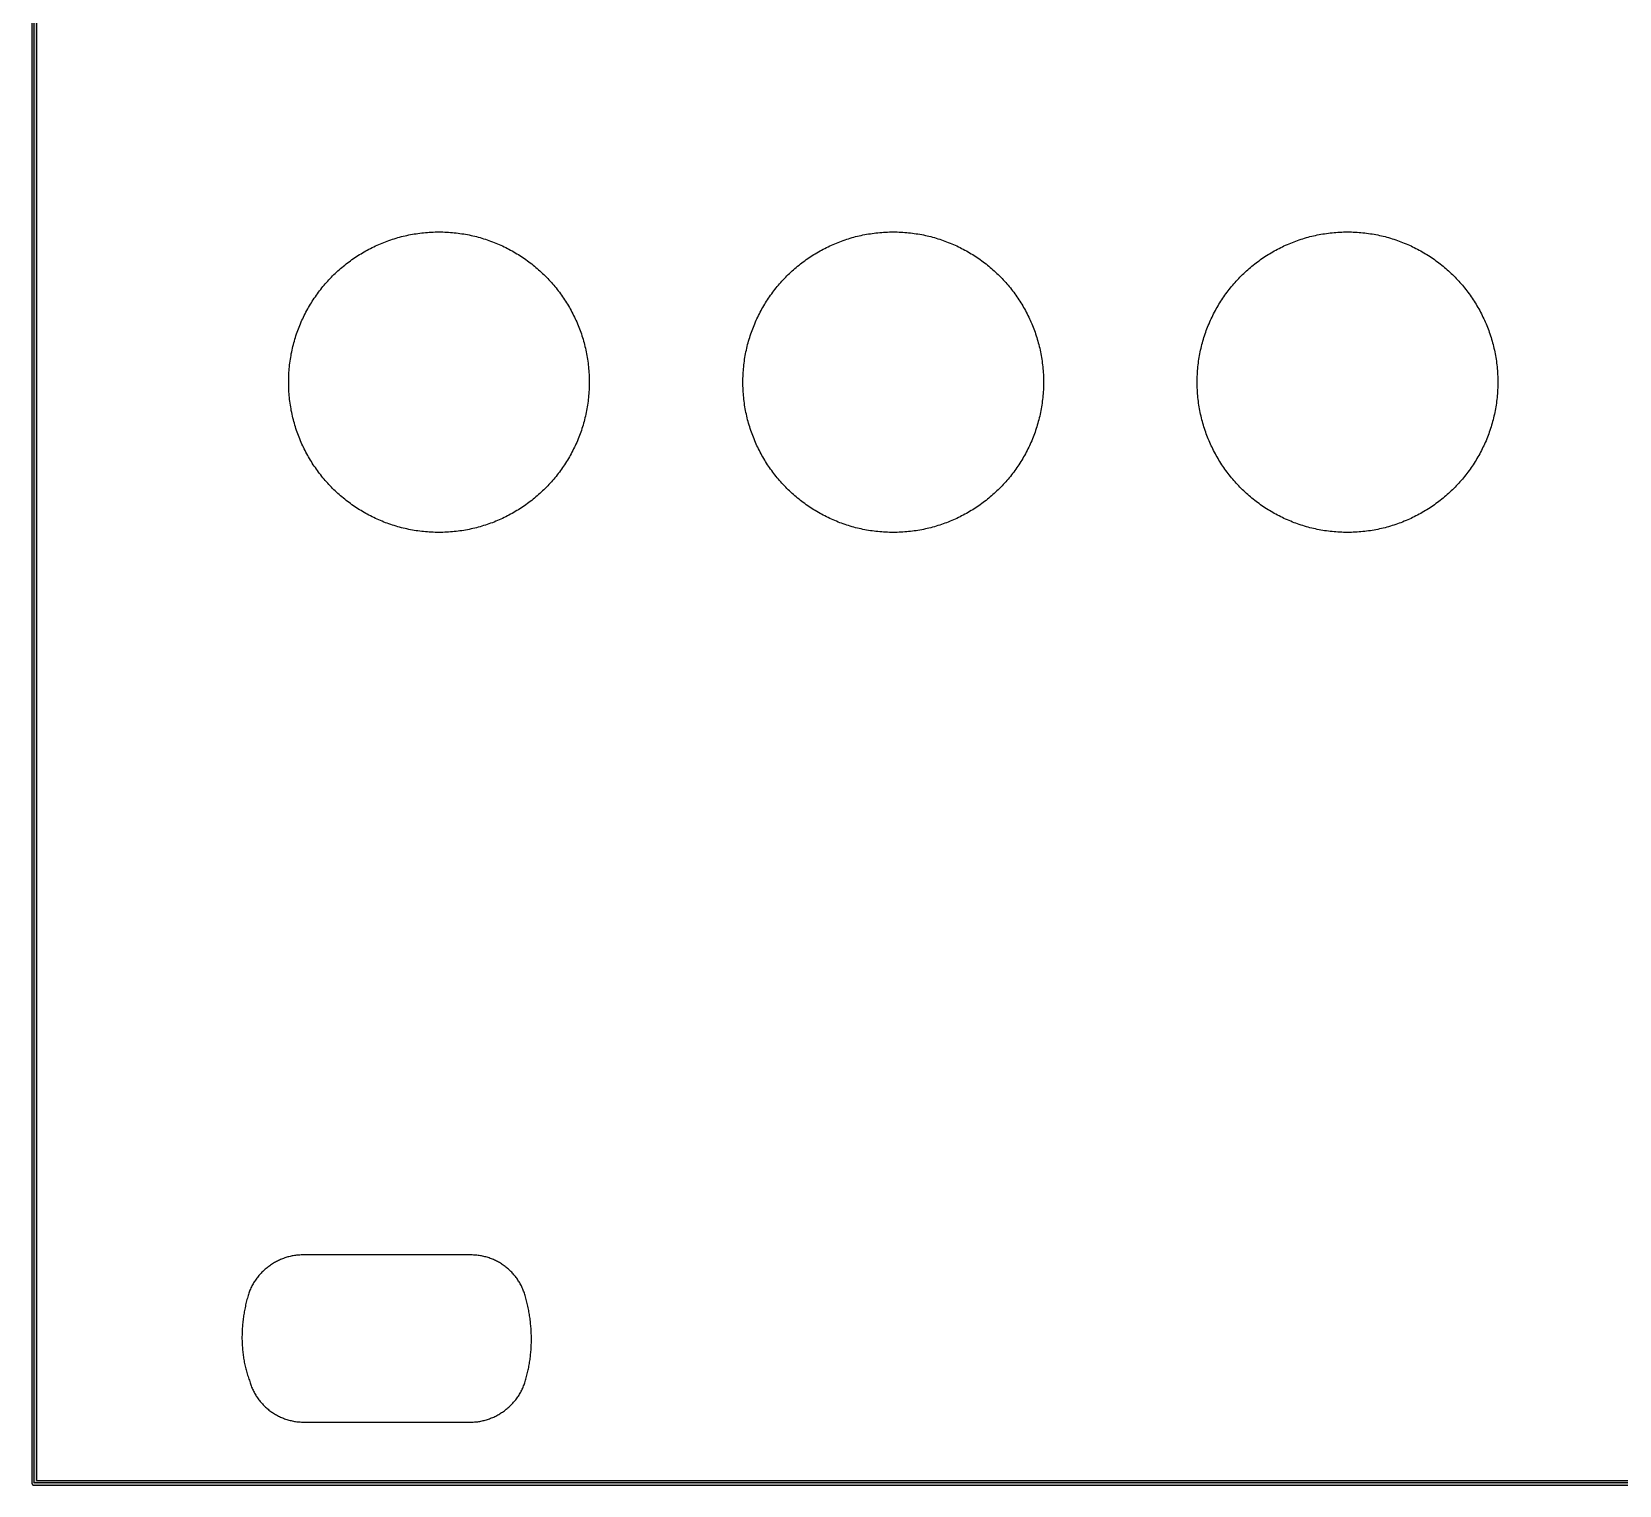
# Model space of a CAD drawing. Extents: x 5 to 76, y 7 to 135.
# Drawn here: x 4.84 to 38, y 6.59 to 36.96 of the extents above; entities that cross this region are included whole.
import ezdxf

# ---------------------------------------------------------------- set-up
doc = ezdxf.new("R2010")
doc.units = 0
doc.layers.add('SVG2', color=7, linetype='CONTINUOUS')

# ---------------------------------------------------------------- blocks, each defined once
blk = doc.blocks.new('*U4')
at = {"layer": 'SVG2', "color": 5}
for points in [[(4.892, 6.59), (4.842, 135.05), (4.892, 135.1)], [(4.842, 6.639), (4.842, 135.05), (4.892, 6.59)], [(4.892, 6.59), (4.892, 135.1), (4.942, 6.59)], [(4.942, 6.59), (4.892, 135.1), (4.942, 135.1)], [(4.942, 6.59), (4.942, 6.689), (9.359, 6.59)], [(9.359, 6.59), (4.942, 6.689), (9.359, 6.689)], [(9.359, 6.59), (9.359, 6.689), (13.775, 6.59)], [(13.775, 6.59), (9.359, 6.689), (13.775, 6.689)], [(13.775, 6.59), (13.775, 6.689), (18.192, 6.59)], [(18.192, 6.59), (13.775, 6.689), (18.192, 6.689)], [(18.192, 6.59), (18.192, 6.689), (22.609, 6.59)], [(22.609, 6.59), (18.192, 6.689), (22.609, 6.689)], [(22.609, 6.59), (22.609, 6.689), (27.026, 6.59)], [(27.026, 6.59), (22.609, 6.689), (27.026, 6.689)], [(27.026, 6.59), (27.026, 6.689), (31.442, 6.59)], [(31.442, 6.59), (27.026, 6.689), (31.442, 6.689)], [(31.442, 6.59), (31.442, 6.689), (35.859, 6.59)], [(35.859, 6.59), (31.442, 6.689), (35.859, 6.689)], [(35.859, 6.59), (35.859, 6.689), (40.276, 6.59)], [(40.276, 6.59), (35.859, 6.689), (40.276, 6.689)]]:
    blk.add_solid(points, dxfattribs=at)
blk = doc.blocks.new('BLOCK_4')
at = {"layer": 'SVG2'}
for points in [[(4.942, 6.689), (9.359, 6.689), (13.775, 6.689), (18.192, 6.689), (22.609, 6.689), (27.026, 6.689), (31.442, 6.689), (35.859, 6.689), (40.276, 6.689)], [(4.942, 70.845), (4.942, 62.825), (4.942, 54.806), (4.942, 46.787), (4.942, 38.767), (4.942, 30.748), (4.942, 22.728), (4.942, 14.709), (4.942, 6.689)]]:
    blk.add_lwpolyline(points, dxfattribs=at)
for points in [[(75.659, 6.59), (75.659, 6.59), (71.236, 6.59), (71.236, 6.59), (71.236, 6.59), (66.813, 6.59), (66.813, 6.59), (66.813, 6.59), (62.39, 6.59), (62.39, 6.59), (62.39, 6.59), (57.967, 6.59), (57.967, 6.59), (57.967, 6.59), (53.545, 6.59), (53.545, 6.59), (53.545, 6.59), (49.122, 6.59), (49.122, 6.59), (49.122, 6.59), (44.699, 6.59), (44.699, 6.59), (44.699, 6.59), (40.276, 6.59), (40.276, 6.59), (40.276, 6.59), (35.853, 6.59), (35.853, 6.59), (35.853, 6.59), (31.43, 6.59), (31.43, 6.59), (31.43, 6.59), (27.007, 6.59), (27.007, 6.59), (27.007, 6.59), (22.584, 6.59), (22.584, 6.59), (22.584, 6.59), (18.161, 6.59), (18.161, 6.59), (18.161, 6.59), (13.738, 6.59), (13.738, 6.59), (13.738, 6.59), (9.315, 6.59), (9.315, 6.59), (9.315, 6.59), (4.892, 6.59), (4.892, 6.59), (4.89, 6.59), (4.889, 6.59), (4.887, 6.59), (4.885, 6.59), (4.884, 6.59), (4.882, 6.591), (4.88, 6.591), (4.879, 6.591), (4.877, 6.592), (4.876, 6.592), (4.874, 6.593), (4.873, 6.593), (4.871, 6.594), (4.87, 6.595), (4.868, 6.596), (4.867, 6.596), (4.865, 6.597), (4.864, 6.598), (4.863, 6.599), (4.862, 6.6), (4.86, 6.601), (4.859, 6.602), (4.858, 6.603), (4.857, 6.604), (4.856, 6.605), (4.855, 6.606), (4.854, 6.608), (4.852, 6.609), (4.852, 6.61), (4.851, 6.612), (4.85, 6.613), (4.849, 6.614), (4.848, 6.616), (4.847, 6.617), (4.847, 6.619), (4.846, 6.62), (4.845, 6.622), (4.845, 6.623), (4.844, 6.625), (4.844, 6.626), (4.843, 6.628), (4.843, 6.629), (4.843, 6.631), (4.843, 6.633), (4.842, 6.634), (4.842, 6.636), (4.842, 6.638), (4.842, 6.639), (4.842, 6.639), (4.842, 14.665), (4.842, 14.665), (4.842, 14.665), (4.842, 22.691), (4.842, 22.691), (4.842, 22.691), (4.842, 30.717), (4.842, 30.717), (4.842, 30.717), (4.842, 38.742), (4.842, 38.742), (4.842, 38.742), (4.842, 46.768), (4.842, 46.768), (4.842, 46.768), (4.842, 54.794), (4.842, 54.794), (4.842, 54.794), (4.842, 62.819), (4.842, 62.819), (4.842, 62.819), (4.842, 70.845), (4.842, 70.845), (4.842, 70.845), (4.842, 78.871), (4.842, 78.871), (4.842, 78.871), (4.842, 86.896), (4.842, 86.896), (4.842, 86.896), (4.842, 94.922), (4.842, 94.922), (4.842, 94.922), (4.842, 102.948), (4.842, 102.948), (4.842, 102.948), (4.842, 110.973), (4.842, 110.973), (4.842, 110.973), (4.842, 118.999), (4.842, 118.999), (4.842, 118.999), (4.842, 127.025), (4.842, 127.025), (4.842, 127.025), (4.842, 135.05), (4.842, 135.05), (4.842, 135.052), (4.842, 135.054), (4.842, 135.056), (4.843, 135.057), (4.843, 135.059), (4.843, 135.06), (4.843, 135.062), (4.844, 135.064), (4.844, 135.065), (4.845, 135.067), (4.845, 135.068), (4.846, 135.07), (4.847, 135.071), (4.847, 135.073), (4.848, 135.074), (4.849, 135.076), (4.85, 135.077), (4.851, 135.078), (4.852, 135.08), (4.852, 135.081), (4.854, 135.082), (4.855, 135.083), (4.856, 135.085), (4.857, 135.086), (4.858, 135.087), (4.859, 135.088), (4.86, 135.089), (4.862, 135.09), (4.863, 135.091), (4.864, 135.092), (4.865, 135.093), (4.867, 135.094), (4.868, 135.094), (4.87, 135.095), (4.871, 135.096), (4.873, 135.096), (4.874, 135.097), (4.876, 135.098), (4.877, 135.098), (4.879, 135.099), (4.88, 135.099), (4.882, 135.099), (4.884, 135.1), (4.885, 135.1), (4.887, 135.1), (4.889, 135.1), (4.89, 135.1), (4.892, 135.1), (4.892, 135.1), (9.315, 135.1), (9.315, 135.1), (9.315, 135.1), (13.738, 135.1), (13.738, 135.1), (13.738, 135.1), (18.161, 135.1), (18.161, 135.1), (18.161, 135.1), (22.584, 135.1), (22.584, 135.1), (22.584, 135.1), (27.007, 135.1), (27.007, 135.1), (27.007, 135.1), (31.43, 135.1), (31.43, 135.1), (31.43, 135.1), (35.853, 135.1), (35.853, 135.1), (35.853, 135.1), (40.276, 135.1), (40.276, 135.1), (40.276, 135.1), (44.699, 135.1), (44.699, 135.1), (44.699, 135.1), (49.122, 135.1), (49.122, 135.1), (49.122, 135.1), (53.545, 135.1), (53.545, 135.1), (53.545, 135.1), (57.967, 135.1), (57.967, 135.1), (57.967, 135.1), (62.39, 135.1), (62.39, 135.1), (62.39, 135.1), (66.813, 135.1), (66.813, 135.1), (66.813, 135.1), (71.236, 135.1), (71.236, 135.1), (71.236, 135.1), (75.659, 135.1), (75.659, 135.1), (75.661, 135.1), (75.663, 135.1), (75.664, 135.1), (75.666, 135.1), (75.668, 135.1), (75.669, 135.099), (75.671, 135.099), (75.673, 135.099), (75.674, 135.098), (75.676, 135.098), (75.677, 135.097), (75.679, 135.096), (75.68, 135.096), (75.682, 135.095), (75.683, 135.094), (75.685, 135.094), (75.686, 135.093), (75.687, 135.092), (75.689, 135.091), (75.69, 135.09), (75.691, 135.089), (75.692, 135.088), (75.693, 135.087), (75.695, 135.086), (75.696, 135.085), (75.697, 135.083), (75.698, 135.082), (75.699, 135.081), (75.7, 135.08), (75.701, 135.078), (75.702, 135.077), (75.702, 135.076), (75.703, 135.074), (75.704, 135.073), (75.705, 135.071), (75.705, 135.07), (75.706, 135.068), (75.707, 135.067), (75.707, 135.065), (75.707, 135.064), (75.708, 135.062), (75.708, 135.06), (75.709, 135.059), (75.709, 135.057), (75.709, 135.056), (75.709, 135.054), (75.709, 135.052), (75.709, 135.05), (75.709, 135.05), (75.709, 127.025), (75.709, 127.025), (75.709, 127.025), (75.709, 118.999), (75.709, 118.999), (75.709, 118.999), (75.709, 110.973), (75.709, 110.973), (75.709, 110.973), (75.709, 102.948), (75.709, 102.948), (75.709, 102.948), (75.709, 94.922), (75.709, 94.922), (75.709, 94.922), (75.709, 86.896), (75.709, 86.896), (75.709, 86.896), (75.709, 78.871), (75.709, 78.871), (75.709, 78.871), (75.709, 70.845), (75.709, 70.845), (75.709, 70.845), (75.709, 62.819), (75.709, 62.819), (75.709, 62.819), (75.709, 54.794), (75.709, 54.794), (75.709, 54.794), (75.709, 46.768), (75.709, 46.768), (75.709, 46.768), (75.709, 38.742), (75.709, 38.742), (75.709, 38.742), (75.709, 30.717), (75.709, 30.717), (75.709, 30.717), (75.709, 22.691), (75.709, 22.691), (75.709, 22.691), (75.709, 14.665), (75.709, 14.665), (75.709, 14.665), (75.709, 6.639), (75.709, 6.639), (75.709, 6.638), (75.709, 6.636), (75.709, 6.634), (75.709, 6.633), (75.709, 6.631), (75.708, 6.629), (75.708, 6.628), (75.707, 6.626), (75.707, 6.625), (75.707, 6.623), (75.706, 6.622), (75.705, 6.62), (75.705, 6.619), (75.704, 6.617), (75.703, 6.616), (75.702, 6.614), (75.702, 6.613), (75.701, 6.612), (75.7, 6.61), (75.699, 6.609), (75.698, 6.608), (75.697, 6.606), (75.696, 6.605), (75.695, 6.604), (75.693, 6.603), (75.692, 6.602), (75.691, 6.601), (75.69, 6.6), (75.689, 6.599), (75.687, 6.598), (75.686, 6.597), (75.685, 6.596), (75.683, 6.596), (75.682, 6.595), (75.68, 6.594), (75.679, 6.593), (75.677, 6.593), (75.676, 6.592), (75.674, 6.592), (75.673, 6.591), (75.671, 6.591), (75.669, 6.591), (75.668, 6.59), (75.666, 6.59), (75.664, 6.59), (75.663, 6.59), (75.661, 6.59), (75.659, 6.59)], [(75.659, 135.05), (75.659, 135.05), (71.236, 135.05), (71.236, 135.05), (71.236, 135.05), (66.813, 135.05), (66.813, 135.05), (66.813, 135.05), (62.39, 135.05), (62.39, 135.05), (62.39, 135.05), (57.967, 135.05), (57.967, 135.05), (57.967, 135.05), (53.545, 135.05), (53.545, 135.05), (53.545, 135.05), (49.122, 135.05), (49.122, 135.05), (49.122, 135.05), (44.699, 135.05), (44.699, 135.05), (44.699, 135.05), (40.276, 135.05), (40.276, 135.05), (40.276, 135.05), (35.853, 135.05), (35.853, 135.05), (35.853, 135.05), (31.43, 135.05), (31.43, 135.05), (31.43, 135.05), (27.007, 135.05), (27.007, 135.05), (27.007, 135.05), (22.584, 135.05), (22.584, 135.05), (22.584, 135.05), (18.161, 135.05), (18.161, 135.05), (18.161, 135.05), (13.738, 135.05), (13.738, 135.05), (13.738, 135.05), (9.315, 135.05), (9.315, 135.05), (9.315, 135.05), (4.892, 135.05), (4.892, 135.05), (4.892, 135.05), (4.892, 135.05), (4.892, 135.05), (4.892, 135.05), (4.892, 135.05), (4.892, 135.05), (4.892, 135.05), (4.892, 135.05), (4.892, 135.05), (4.892, 135.05), (4.892, 135.05), (4.892, 135.05), (4.892, 135.05), (4.892, 135.05), (4.892, 135.05), (4.892, 135.05), (4.892, 135.05), (4.892, 135.05), (4.892, 135.05), (4.892, 135.05), (4.892, 135.05), (4.892, 135.05), (4.892, 135.05), (4.892, 135.05), (4.892, 135.05), (4.892, 135.05), (4.892, 135.05), (4.892, 135.05), (4.892, 135.05), (4.892, 135.05), (4.892, 135.05), (4.892, 135.05), (4.892, 135.05), (4.892, 135.05), (4.892, 135.05), (4.892, 135.05), (4.892, 135.05), (4.892, 135.05), (4.892, 135.05), (4.892, 135.05), (4.892, 135.05), (4.892, 135.05), (4.892, 135.05), (4.892, 135.05), (4.892, 135.05), (4.892, 135.05), (4.892, 135.05), (4.892, 135.05), (4.892, 135.05), (4.892, 127.025), (4.892, 127.025), (4.892, 127.025), (4.892, 118.999), (4.892, 118.999), (4.892, 118.999), (4.892, 110.973), (4.892, 110.973), (4.892, 110.973), (4.892, 102.948), (4.892, 102.948), (4.892, 102.948), (4.892, 94.922), (4.892, 94.922), (4.892, 94.922), (4.892, 86.896), (4.892, 86.896), (4.892, 86.896), (4.892, 78.871), (4.892, 78.871), (4.892, 78.871), (4.892, 70.845), (4.892, 70.845), (4.892, 70.845), (4.892, 62.819), (4.892, 62.819), (4.892, 62.819), (4.892, 54.794), (4.892, 54.794), (4.892, 54.794), (4.892, 46.768), (4.892, 46.768), (4.892, 46.768), (4.892, 38.742), (4.892, 38.742), (4.892, 38.742), (4.892, 30.716), (4.892, 30.716), (4.892, 30.716), (4.892, 22.691), (4.892, 22.691), (4.892, 22.691), (4.892, 14.665), (4.892, 14.665), (4.892, 14.665), (4.892, 6.639), (4.892, 6.639), (4.892, 6.639), (4.892, 6.639), (4.892, 6.639), (4.892, 6.639), (4.892, 6.639), (4.892, 6.639), (4.892, 6.639), (4.892, 6.639), (4.892, 6.639), (4.892, 6.639), (4.892, 6.639), (4.892, 6.639), (4.892, 6.639), (4.892, 6.639), (4.892, 6.639), (4.892, 6.639), (4.892, 6.639), (4.892, 6.639), (4.892, 6.639), (4.892, 6.639), (4.892, 6.639), (4.892, 6.639), (4.892, 6.639), (4.892, 6.639), (4.892, 6.639), (4.892, 6.639), (4.892, 6.639), (4.892, 6.639), (4.892, 6.639), (4.892, 6.639), (4.892, 6.639), (4.892, 6.639), (4.892, 6.639), (4.892, 6.639), (4.892, 6.639), (4.892, 6.639), (4.892, 6.639), (4.892, 6.639), (4.892, 6.639), (4.892, 6.639), (4.892, 6.639), (4.892, 6.639), (4.892, 6.639), (4.892, 6.639), (4.892, 6.639), (4.892, 6.639), (4.892, 6.639), (4.892, 6.639), (4.892, 6.639), (9.315, 6.639), (9.315, 6.639), (9.315, 6.639), (13.738, 6.639), (13.738, 6.639), (13.738, 6.639), (18.161, 6.639), (18.161, 6.639), (18.161, 6.639), (22.584, 6.639), (22.584, 6.639), (22.584, 6.639), (27.007, 6.639), (27.007, 6.639), (27.007, 6.639), (31.43, 6.639), (31.43, 6.639), (31.43, 6.639), (35.853, 6.639), (35.853, 6.639), (35.853, 6.639), (40.276, 6.639), (40.276, 6.639), (40.276, 6.639), (44.699, 6.639), (44.699, 6.639), (44.699, 6.639), (49.122, 6.639), (49.122, 6.639), (49.122, 6.639), (53.545, 6.639), (53.545, 6.639), (53.545, 6.639), (57.967, 6.639), (57.967, 6.639), (57.967, 6.639), (62.39, 6.639), (62.39, 6.639), (62.39, 6.639), (66.813, 6.639), (66.813, 6.639), (66.813, 6.639), (71.236, 6.639), (71.236, 6.639), (71.236, 6.639), (75.659, 6.639), (75.659, 6.639), (75.659, 6.639), (75.659, 6.639), (75.659, 6.639), (75.659, 6.639), (75.659, 6.639), (75.659, 6.639), (75.659, 6.639), (75.659, 6.639), (75.659, 6.639), (75.659, 6.639), (75.659, 6.639), (75.659, 6.639), (75.659, 6.639), (75.659, 6.639), (75.659, 6.639), (75.659, 6.639), (75.659, 6.639), (75.659, 6.639), (75.659, 6.639), (75.659, 6.639), (75.659, 6.639), (75.659, 6.639), (75.659, 6.639), (75.659, 6.639), (75.659, 6.639), (75.659, 6.639), (75.659, 6.639), (75.659, 6.639), (75.659, 6.639), (75.659, 6.639), (75.659, 6.639), (75.659, 6.639), (75.659, 6.639), (75.659, 6.639), (75.659, 6.639), (75.659, 6.639), (75.659, 6.639), (75.659, 6.639), (75.659, 6.639), (75.659, 6.639), (75.659, 6.639), (75.659, 6.639), (75.659, 6.639), (75.659, 6.639), (75.659, 6.639), (75.659, 6.639), (75.659, 6.639), (75.659, 6.639), (75.659, 6.639), (75.659, 14.665), (75.659, 14.665), (75.659, 14.665), (75.659, 22.691), (75.659, 22.691), (75.659, 22.691), (75.659, 30.716), (75.659, 30.716), (75.659, 30.716), (75.659, 38.742), (75.659, 38.742), (75.659, 38.742), (75.659, 46.768), (75.659, 46.768), (75.659, 46.768), (75.659, 54.794), (75.659, 54.794), (75.659, 54.794), (75.659, 62.819), (75.659, 62.819), (75.659, 62.819), (75.659, 70.845), (75.659, 70.845), (75.659, 70.845), (75.659, 78.871), (75.659, 78.871), (75.659, 78.871), (75.659, 86.896), (75.659, 86.896), (75.659, 86.896), (75.659, 94.922), (75.659, 94.922), (75.659, 94.922), (75.659, 102.948), (75.659, 102.948), (75.659, 102.948), (75.659, 110.973), (75.659, 110.973), (75.659, 110.973), (75.659, 118.999), (75.659, 118.999), (75.659, 118.999), (75.659, 127.025), (75.659, 127.025), (75.659, 127.025), (75.659, 135.05), (75.659, 135.05), (75.659, 135.05), (75.659, 135.05), (75.659, 135.05), (75.659, 135.05), (75.659, 135.05), (75.659, 135.05), (75.659, 135.05), (75.659, 135.05), (75.659, 135.05), (75.659, 135.05), (75.659, 135.05), (75.659, 135.05), (75.659, 135.05), (75.659, 135.05), (75.659, 135.05), (75.659, 135.05), (75.659, 135.05), (75.659, 135.05), (75.659, 135.05), (75.659, 135.05), (75.659, 135.05), (75.659, 135.05), (75.659, 135.05), (75.659, 135.05), (75.659, 135.05), (75.659, 135.05), (75.659, 135.05), (75.659, 135.05), (75.659, 135.05), (75.659, 135.05), (75.659, 135.05), (75.659, 135.05), (75.659, 135.05), (75.659, 135.05), (75.659, 135.05), (75.659, 135.05), (75.659, 135.05), (75.659, 135.05), (75.659, 135.05), (75.659, 135.05), (75.659, 135.05), (75.659, 135.05), (75.659, 135.05), (75.659, 135.05), (75.659, 135.05), (75.659, 135.05), (75.659, 135.05), (75.659, 135.05)]]:
    blk.add_open_spline(points, degree=3, knots=[0, 0, 0, 0, 1, 1, 1, 2, 2, 2, 3, 3, 3, 4, 4, 4, 5, 5, 5, 6, 6, 6, 7, 7, 7, 8, 8, 8, 9, 9, 9, 10, 10, 10, 11, 11, 11, 12, 12, 12, 13, 13, 13, 14, 14, 14, 15, 15, 15, 16, 16, 16, 17, 17, 17, 18, 18, 18, 19, 19, 19, 20, 20, 20, 21, 21, 21, 22, 22, 22, 23, 23, 23, 24, 24, 24, 25, 25, 25, 26, 26, 26, 27, 27, 27, 28, 28, 28, 29, 29, 29, 30, 30, 30, 31, 31, 31, 32, 32, 32, 33, 33, 33, 34, 34, 34, 35, 35, 35, 36, 36, 36, 37, 37, 37, 38, 38, 38, 39, 39, 39, 40, 40, 40, 41, 41, 41, 42, 42, 42, 43, 43, 43, 44, 44, 44, 45, 45, 45, 46, 46, 46, 47, 47, 47, 48, 48, 48, 49, 49, 49, 50, 50, 50, 51, 51, 51, 52, 52, 52, 53, 53, 53, 54, 54, 54, 55, 55, 55, 56, 56, 56, 57, 57, 57, 58, 58, 58, 59, 59, 59, 60, 60, 60, 61, 61, 61, 62, 62, 62, 63, 63, 63, 64, 64, 64, 65, 65, 65, 66, 66, 66, 67, 67, 67, 68, 68, 68, 69, 69, 69, 70, 70, 70, 71, 71, 71, 72, 72, 72, 73, 73, 73, 74, 74, 74, 75, 75, 75, 76, 76, 76, 77, 77, 77, 78, 78, 78, 79, 79, 79, 80, 80, 80, 81, 81, 81, 82, 82, 82, 83, 83, 83, 84, 84, 84, 85, 85, 85, 86, 86, 86, 87, 87, 87, 88, 88, 88, 89, 89, 89, 90, 90, 90, 91, 91, 91, 92, 92, 92, 93, 93, 93, 94, 94, 94, 95, 95, 95, 96, 96, 96, 97, 97, 97, 98, 98, 98, 99, 99, 99, 100, 100, 100, 101, 101, 101, 102, 102, 102, 103, 103, 103, 104, 104, 104, 105, 105, 105, 106, 106, 106, 107, 107, 107, 108, 108, 108, 109, 109, 109, 110, 110, 110, 111, 111, 111, 112, 112, 112, 113, 113, 113, 114, 114, 114, 115, 115, 115, 116, 116, 116, 117, 117, 117, 118, 118, 118, 119, 119, 119, 120, 120, 120, 121, 121, 121, 122, 122, 122, 123, 123, 123, 124, 124, 124, 125, 125, 125, 126, 126, 126, 127, 127, 127, 128, 128, 128, 128], dxfattribs=at)
at = {"layer": 'SVG2', "color": 5}
blk.add_blockref('*U4', (0, 0), dxfattribs=at)

msp = doc.modelspace()

# ---------------------------------------------------------------- linework, layer by layer
at = {"layer": 'SVG2', "color": 5}
for points, knots in [([(13.348, 26.501), (13.457, 26.501), (13.564, 26.506), (13.669, 26.517), (13.775, 26.528), (13.879, 26.544), (13.981, 26.565), (14.083, 26.585), (14.184, 26.611), (14.282, 26.642), (14.38, 26.672), (14.477, 26.708), (14.57, 26.747), (14.664, 26.787), (14.756, 26.831), (14.845, 26.88), (14.934, 26.928), (15.02, 26.981), (15.104, 27.037), (15.187, 27.093), (15.268, 27.154), (15.346, 27.218), (15.423, 27.282), (15.497, 27.349), (15.568, 27.42), (15.639, 27.491), (15.707, 27.566), (15.771, 27.643), (15.835, 27.721), (15.895, 27.802), (15.952, 27.885), (16.008, 27.969), (16.061, 28.055), (16.109, 28.144), (16.157, 28.233), (16.202, 28.324), (16.241, 28.418), (16.281, 28.512), (16.316, 28.609), (16.347, 28.707), (16.378, 28.805), (16.403, 28.906), (16.424, 29.008), (16.445, 29.11), (16.461, 29.214), (16.472, 29.319), (16.483, 29.425), (16.488, 29.532), (16.488, 29.64), (16.488, 29.749), (16.483, 29.856), (16.472, 29.961), (16.461, 30.067), (16.445, 30.171), (16.424, 30.273), (16.403, 30.375), (16.378, 30.476), (16.347, 30.574), (16.316, 30.672), (16.281, 30.769), (16.241, 30.863), (16.202, 30.957), (16.157, 31.048), (16.109, 31.137), (16.061, 31.226), (16.008, 31.312), (15.952, 31.396), (15.895, 31.479), (15.835, 31.56), (15.771, 31.638), (15.707, 31.715), (15.639, 31.79), (15.568, 31.861), (15.497, 31.932), (15.423, 31.999), (15.346, 32.063), (15.268, 32.127), (15.187, 32.188), (15.104, 32.244), (15.02, 32.3), (14.934, 32.353), (14.845, 32.401), (14.756, 32.45), (14.664, 32.494), (14.57, 32.533), (14.477, 32.573), (14.38, 32.608), (14.282, 32.639), (14.184, 32.67), (14.083, 32.695), (13.981, 32.716), (13.879, 32.737), (13.775, 32.753), (13.669, 32.764), (13.564, 32.775), (13.457, 32.78), (13.348, 32.78), (13.24, 32.78), (13.133, 32.775), (13.027, 32.764), (12.922, 32.753), (12.818, 32.737), (12.716, 32.716), (12.613, 32.695), (12.513, 32.67), (12.415, 32.639), (12.316, 32.608), (12.22, 32.573), (12.126, 32.533), (12.032, 32.494), (11.941, 32.45), (11.852, 32.401), (11.763, 32.353), (11.676, 32.3), (11.593, 32.244), (11.509, 32.188), (11.429, 32.127), (11.351, 32.063), (11.274, 31.999), (11.199, 31.932), (11.128, 31.861), (11.057, 31.79), (10.99, 31.715), (10.926, 31.638), (10.862, 31.56), (10.801, 31.479), (10.745, 31.396), (10.688, 31.312), (10.636, 31.226), (10.588, 31.137), (10.539, 31.048), (10.495, 30.957), (10.455, 30.863), (10.416, 30.769), (10.38, 30.672), (10.35, 30.574), (10.319, 30.476), (10.293, 30.375), (10.272, 30.273), (10.252, 30.171), (10.236, 30.067), (10.225, 29.961), (10.214, 29.856), (10.209, 29.749), (10.209, 29.64), (10.209, 29.532), (10.214, 29.425), (10.225, 29.319), (10.236, 29.214), (10.252, 29.11), (10.272, 29.008), (10.293, 28.906), (10.319, 28.805), (10.35, 28.707), (10.38, 28.609), (10.416, 28.512), (10.455, 28.418), (10.495, 28.324), (10.539, 28.233), (10.588, 28.144), (10.636, 28.055), (10.688, 27.969), (10.745, 27.885), (10.801, 27.802), (10.862, 27.721), (10.926, 27.643), (10.99, 27.566), (11.057, 27.491), (11.128, 27.42), (11.199, 27.349), (11.274, 27.282), (11.351, 27.218), (11.429, 27.154), (11.509, 27.093), (11.593, 27.037), (11.676, 26.981), (11.763, 26.928), (11.852, 26.88), (11.941, 26.831), (12.032, 26.787), (12.126, 26.747), (12.22, 26.708), (12.316, 26.672), (12.415, 26.642), (12.513, 26.611), (12.613, 26.585), (12.716, 26.565), (12.818, 26.544), (12.922, 26.528), (13.027, 26.517), (13.133, 26.506), (13.24, 26.501), (13.348, 26.501)], [0, 0, 0, 0, 1, 1, 1, 2, 2, 2, 3, 3, 3, 4, 4, 4, 5, 5, 5, 6, 6, 6, 7, 7, 7, 8, 8, 8, 9, 9, 9, 10, 10, 10, 11, 11, 11, 12, 12, 12, 13, 13, 13, 14, 14, 14, 15, 15, 15, 16, 16, 16, 17, 17, 17, 18, 18, 18, 19, 19, 19, 20, 20, 20, 21, 21, 21, 22, 22, 22, 23, 23, 23, 24, 24, 24, 25, 25, 25, 26, 26, 26, 27, 27, 27, 28, 28, 28, 29, 29, 29, 30, 30, 30, 31, 31, 31, 32, 32, 32, 33, 33, 33, 34, 34, 34, 35, 35, 35, 36, 36, 36, 37, 37, 37, 38, 38, 38, 39, 39, 39, 40, 40, 40, 41, 41, 41, 42, 42, 42, 43, 43, 43, 44, 44, 44, 45, 45, 45, 46, 46, 46, 47, 47, 47, 48, 48, 48, 49, 49, 49, 50, 50, 50, 51, 51, 51, 52, 52, 52, 53, 53, 53, 54, 54, 54, 55, 55, 55, 56, 56, 56, 57, 57, 57, 58, 58, 58, 59, 59, 59, 60, 60, 60, 61, 61, 61, 62, 62, 62, 63, 63, 63, 64, 64, 64, 64]), ([(22.838, 26.501), (22.946, 26.501), (23.054, 26.506), (23.159, 26.517), (23.265, 26.528), (23.369, 26.544), (23.471, 26.565), (23.573, 26.585), (23.673, 26.611), (23.772, 26.642), (23.87, 26.672), (23.966, 26.708), (24.06, 26.747), (24.154, 26.787), (24.246, 26.831), (24.335, 26.88), (24.424, 26.928), (24.51, 26.981), (24.594, 27.037), (24.677, 27.093), (24.758, 27.154), (24.835, 27.218), (24.913, 27.282), (24.987, 27.349), (25.058, 27.42), (25.129, 27.491), (25.197, 27.566), (25.261, 27.643), (25.325, 27.721), (25.385, 27.802), (25.442, 27.885), (25.498, 27.969), (25.551, 28.055), (25.599, 28.144), (25.647, 28.233), (25.691, 28.324), (25.731, 28.418), (25.771, 28.512), (25.806, 28.609), (25.837, 28.707), (25.867, 28.805), (25.893, 28.906), (25.914, 29.008), (25.935, 29.11), (25.951, 29.214), (25.962, 29.319), (25.972, 29.425), (25.978, 29.532), (25.978, 29.64), (25.978, 29.749), (25.972, 29.856), (25.962, 29.961), (25.951, 30.067), (25.935, 30.171), (25.914, 30.273), (25.893, 30.375), (25.867, 30.476), (25.837, 30.574), (25.806, 30.672), (25.771, 30.769), (25.731, 30.863), (25.691, 30.957), (25.647, 31.048), (25.599, 31.137), (25.551, 31.226), (25.498, 31.312), (25.442, 31.396), (25.385, 31.479), (25.325, 31.56), (25.261, 31.638), (25.197, 31.715), (25.129, 31.79), (25.058, 31.861), (24.987, 31.932), (24.913, 31.999), (24.835, 32.063), (24.758, 32.127), (24.677, 32.188), (24.594, 32.244), (24.51, 32.3), (24.424, 32.353), (24.335, 32.401), (24.246, 32.45), (24.154, 32.494), (24.06, 32.533), (23.966, 32.573), (23.87, 32.608), (23.772, 32.639), (23.673, 32.67), (23.573, 32.695), (23.471, 32.716), (23.369, 32.737), (23.265, 32.753), (23.159, 32.764), (23.054, 32.775), (22.946, 32.78), (22.838, 32.78), (22.73, 32.78), (22.623, 32.775), (22.517, 32.764), (22.412, 32.753), (22.308, 32.737), (22.205, 32.716), (22.103, 32.695), (22.003, 32.67), (21.904, 32.639), (21.806, 32.608), (21.71, 32.573), (21.616, 32.533), (21.522, 32.494), (21.43, 32.45), (21.342, 32.401), (21.253, 32.353), (21.166, 32.3), (21.083, 32.244), (20.999, 32.188), (20.918, 32.127), (20.841, 32.063), (20.763, 31.999), (20.689, 31.932), (20.618, 31.861), (20.547, 31.79), (20.479, 31.715), (20.415, 31.638), (20.351, 31.56), (20.291, 31.479), (20.235, 31.396), (20.178, 31.312), (20.126, 31.226), (20.077, 31.137), (20.029, 31.048), (19.985, 30.957), (19.945, 30.863), (19.905, 30.769), (19.87, 30.672), (19.84, 30.574), (19.809, 30.476), (19.783, 30.375), (19.762, 30.273), (19.741, 30.171), (19.725, 30.067), (19.715, 29.961), (19.704, 29.856), (19.698, 29.749), (19.698, 29.64), (19.698, 29.532), (19.704, 29.425), (19.715, 29.319), (19.725, 29.214), (19.741, 29.11), (19.762, 29.008), (19.783, 28.906), (19.809, 28.805), (19.84, 28.707), (19.87, 28.609), (19.905, 28.512), (19.945, 28.418), (19.985, 28.324), (20.029, 28.233), (20.077, 28.144), (20.126, 28.055), (20.178, 27.969), (20.235, 27.885), (20.291, 27.802), (20.351, 27.721), (20.415, 27.643), (20.479, 27.566), (20.547, 27.491), (20.618, 27.42), (20.689, 27.349), (20.763, 27.282), (20.841, 27.218), (20.918, 27.154), (20.999, 27.093), (21.083, 27.037), (21.166, 26.981), (21.253, 26.928), (21.342, 26.88), (21.43, 26.831), (21.522, 26.787), (21.616, 26.747), (21.71, 26.708), (21.806, 26.672), (21.904, 26.642), (22.003, 26.611), (22.103, 26.585), (22.205, 26.565), (22.308, 26.544), (22.412, 26.528), (22.517, 26.517), (22.623, 26.506), (22.73, 26.501), (22.838, 26.501)], [0, 0, 0, 0, 1, 1, 1, 2, 2, 2, 3, 3, 3, 4, 4, 4, 5, 5, 5, 6, 6, 6, 7, 7, 7, 8, 8, 8, 9, 9, 9, 10, 10, 10, 11, 11, 11, 12, 12, 12, 13, 13, 13, 14, 14, 14, 15, 15, 15, 16, 16, 16, 17, 17, 17, 18, 18, 18, 19, 19, 19, 20, 20, 20, 21, 21, 21, 22, 22, 22, 23, 23, 23, 24, 24, 24, 25, 25, 25, 26, 26, 26, 27, 27, 27, 28, 28, 28, 29, 29, 29, 30, 30, 30, 31, 31, 31, 32, 32, 32, 33, 33, 33, 34, 34, 34, 35, 35, 35, 36, 36, 36, 37, 37, 37, 38, 38, 38, 39, 39, 39, 40, 40, 40, 41, 41, 41, 42, 42, 42, 43, 43, 43, 44, 44, 44, 45, 45, 45, 46, 46, 46, 47, 47, 47, 48, 48, 48, 49, 49, 49, 50, 50, 50, 51, 51, 51, 52, 52, 52, 53, 53, 53, 54, 54, 54, 55, 55, 55, 56, 56, 56, 57, 57, 57, 58, 58, 58, 59, 59, 59, 60, 60, 60, 61, 61, 61, 62, 62, 62, 63, 63, 63, 64, 64, 64, 64]), ([(32.328, 26.501), (32.436, 26.501), (32.543, 26.506), (32.649, 26.517), (32.754, 26.528), (32.858, 26.544), (32.961, 26.565), (33.063, 26.585), (33.163, 26.611), (33.261, 26.642), (33.36, 26.672), (33.456, 26.708), (33.55, 26.747), (33.644, 26.787), (33.735, 26.831), (33.824, 26.88), (33.913, 26.928), (34, 26.981), (34.083, 27.037), (34.167, 27.093), (34.247, 27.154), (34.325, 27.218), (34.402, 27.282), (34.477, 27.349), (34.548, 27.42), (34.619, 27.491), (34.687, 27.566), (34.751, 27.643), (34.815, 27.721), (34.875, 27.802), (34.931, 27.885), (34.988, 27.969), (35.04, 28.055), (35.089, 28.144), (35.137, 28.233), (35.181, 28.324), (35.221, 28.418), (35.261, 28.512), (35.296, 28.609), (35.326, 28.707), (35.357, 28.805), (35.383, 28.906), (35.404, 29.008), (35.425, 29.11), (35.441, 29.214), (35.451, 29.319), (35.462, 29.425), (35.468, 29.532), (35.468, 29.64), (35.468, 29.749), (35.462, 29.856), (35.451, 29.961), (35.441, 30.067), (35.425, 30.171), (35.404, 30.273), (35.383, 30.375), (35.357, 30.476), (35.326, 30.574), (35.296, 30.672), (35.261, 30.769), (35.221, 30.863), (35.181, 30.957), (35.137, 31.048), (35.089, 31.137), (35.04, 31.226), (34.988, 31.312), (34.931, 31.396), (34.875, 31.479), (34.815, 31.56), (34.751, 31.638), (34.687, 31.715), (34.619, 31.79), (34.548, 31.861), (34.477, 31.932), (34.402, 31.999), (34.325, 32.063), (34.247, 32.127), (34.167, 32.188), (34.083, 32.244), (34, 32.3), (33.913, 32.353), (33.824, 32.401), (33.735, 32.45), (33.644, 32.494), (33.55, 32.533), (33.456, 32.573), (33.36, 32.608), (33.261, 32.639), (33.163, 32.67), (33.063, 32.695), (32.961, 32.716), (32.858, 32.737), (32.754, 32.753), (32.649, 32.764), (32.543, 32.775), (32.436, 32.78), (32.328, 32.78), (32.219, 32.78), (32.112, 32.775), (32.007, 32.764), (31.901, 32.753), (31.797, 32.737), (31.695, 32.716), (31.593, 32.695), (31.492, 32.67), (31.394, 32.639), (31.296, 32.608), (31.2, 32.573), (31.106, 32.533), (31.012, 32.494), (30.92, 32.45), (30.831, 32.401), (30.742, 32.353), (30.656, 32.3), (30.572, 32.244), (30.489, 32.188), (30.408, 32.127), (30.331, 32.063), (30.253, 31.999), (30.179, 31.932), (30.108, 31.861), (30.037, 31.79), (29.969, 31.715), (29.905, 31.638), (29.841, 31.56), (29.781, 31.479), (29.724, 31.396), (29.668, 31.312), (29.615, 31.226), (29.567, 31.137), (29.519, 31.048), (29.475, 30.957), (29.435, 30.863), (29.395, 30.769), (29.36, 30.672), (29.329, 30.574), (29.299, 30.476), (29.273, 30.375), (29.252, 30.273), (29.231, 30.171), (29.215, 30.067), (29.204, 29.961), (29.194, 29.856), (29.188, 29.749), (29.188, 29.64), (29.188, 29.532), (29.194, 29.425), (29.204, 29.319), (29.215, 29.214), (29.231, 29.11), (29.252, 29.008), (29.273, 28.906), (29.299, 28.805), (29.329, 28.707), (29.36, 28.609), (29.395, 28.512), (29.435, 28.418), (29.475, 28.324), (29.519, 28.233), (29.567, 28.144), (29.615, 28.055), (29.668, 27.969), (29.724, 27.885), (29.781, 27.802), (29.841, 27.721), (29.905, 27.643), (29.969, 27.566), (30.037, 27.491), (30.108, 27.42), (30.179, 27.349), (30.253, 27.282), (30.331, 27.218), (30.408, 27.154), (30.489, 27.093), (30.572, 27.037), (30.656, 26.981), (30.742, 26.928), (30.831, 26.88), (30.92, 26.831), (31.012, 26.787), (31.106, 26.747), (31.2, 26.708), (31.296, 26.672), (31.394, 26.642), (31.492, 26.611), (31.593, 26.585), (31.695, 26.565), (31.797, 26.544), (31.901, 26.528), (32.007, 26.517), (32.112, 26.506), (32.219, 26.501), (32.328, 26.501)], [0, 0, 0, 0, 1, 1, 1, 2, 2, 2, 3, 3, 3, 4, 4, 4, 5, 5, 5, 6, 6, 6, 7, 7, 7, 8, 8, 8, 9, 9, 9, 10, 10, 10, 11, 11, 11, 12, 12, 12, 13, 13, 13, 14, 14, 14, 15, 15, 15, 16, 16, 16, 17, 17, 17, 18, 18, 18, 19, 19, 19, 20, 20, 20, 21, 21, 21, 22, 22, 22, 23, 23, 23, 24, 24, 24, 25, 25, 25, 26, 26, 26, 27, 27, 27, 28, 28, 28, 29, 29, 29, 30, 30, 30, 31, 31, 31, 32, 32, 32, 33, 33, 33, 34, 34, 34, 35, 35, 35, 36, 36, 36, 37, 37, 37, 38, 38, 38, 39, 39, 39, 40, 40, 40, 41, 41, 41, 42, 42, 42, 43, 43, 43, 44, 44, 44, 45, 45, 45, 46, 46, 46, 47, 47, 47, 48, 48, 48, 49, 49, 49, 50, 50, 50, 51, 51, 51, 52, 52, 52, 53, 53, 53, 54, 54, 54, 55, 55, 55, 56, 56, 56, 57, 57, 57, 58, 58, 58, 59, 59, 59, 60, 60, 60, 61, 61, 61, 62, 62, 62, 63, 63, 63, 64, 64, 64, 64]), ([(9.362, 10.555), (9.371, 10.586), (9.381, 10.616), (9.392, 10.646), (9.404, 10.676), (9.417, 10.705), (9.431, 10.733), (9.445, 10.762), (9.46, 10.79), (9.476, 10.817), (9.493, 10.844), (9.51, 10.87), (9.528, 10.896), (9.547, 10.921), (9.566, 10.946), (9.587, 10.97), (9.607, 10.994), (9.629, 11.018), (9.651, 11.04), (9.673, 11.063), (9.696, 11.084), (9.72, 11.105), (9.744, 11.125), (9.769, 11.145), (9.794, 11.164), (9.819, 11.182), (9.846, 11.2), (9.872, 11.217), (9.899, 11.234), (9.926, 11.25), (9.954, 11.264), (9.982, 11.279), (10.01, 11.292), (10.039, 11.305), (10.067, 11.317), (10.096, 11.329), (10.126, 11.339), (10.155, 11.349), (10.185, 11.358), (10.215, 11.366), (10.245, 11.374), (10.276, 11.38), (10.306, 11.386), (10.337, 11.391), (10.368, 11.395), (10.398, 11.398), (10.429, 11.4), (10.46, 11.402), (10.491, 11.402), (10.491, 11.402), (10.711, 11.402), (10.711, 11.402), (10.711, 11.402), (10.932, 11.402), (10.932, 11.402), (10.932, 11.402), (11.152, 11.402), (11.152, 11.402), (11.152, 11.402), (11.373, 11.402), (11.373, 11.402), (11.373, 11.402), (11.593, 11.402), (11.593, 11.402), (11.593, 11.402), (11.814, 11.402), (11.814, 11.402), (11.814, 11.402), (12.034, 11.402), (12.034, 11.402), (12.034, 11.402), (12.255, 11.402), (12.255, 11.402), (12.255, 11.402), (12.475, 11.402), (12.475, 11.402), (12.475, 11.402), (12.696, 11.402), (12.696, 11.402), (12.696, 11.402), (12.916, 11.402), (12.916, 11.402), (12.916, 11.402), (13.137, 11.402), (13.137, 11.402), (13.137, 11.402), (13.357, 11.402), (13.357, 11.402), (13.357, 11.402), (13.578, 11.402), (13.578, 11.402), (13.578, 11.402), (13.798, 11.402), (13.798, 11.402), (13.798, 11.402), (14.019, 11.402), (14.019, 11.402), (14.052, 11.402), (14.085, 11.4), (14.117, 11.398), (14.149, 11.395), (14.182, 11.391), (14.213, 11.386), (14.245, 11.38), (14.276, 11.374), (14.307, 11.366), (14.338, 11.358), (14.369, 11.349), (14.398, 11.339), (14.428, 11.329), (14.458, 11.317), (14.487, 11.305), (14.515, 11.292), (14.544, 11.279), (14.571, 11.264), (14.599, 11.25), (14.626, 11.234), (14.652, 11.217), (14.678, 11.2), (14.704, 11.182), (14.729, 11.164), (14.753, 11.145), (14.777, 11.125), (14.801, 11.105), (14.824, 11.084), (14.846, 11.063), (14.868, 11.04), (14.889, 11.018), (14.91, 10.994), (14.93, 10.97), (14.949, 10.946), (14.968, 10.921), (14.986, 10.896), (15.004, 10.87), (15.021, 10.844), (15.036, 10.817), (15.052, 10.79), (15.067, 10.762), (15.08, 10.733), (15.094, 10.705), (15.106, 10.676), (15.117, 10.646), (15.129, 10.616), (15.139, 10.586), (15.148, 10.555), (15.159, 10.518), (15.169, 10.48), (15.179, 10.442), (15.188, 10.405), (15.197, 10.367), (15.205, 10.329), (15.214, 10.291), (15.221, 10.253), (15.228, 10.215), (15.235, 10.177), (15.241, 10.139), (15.247, 10.1), (15.252, 10.062), (15.257, 10.024), (15.261, 9.986), (15.265, 9.948), (15.269, 9.909), (15.272, 9.871), (15.274, 9.833), (15.276, 9.795), (15.278, 9.757), (15.279, 9.719), (15.28, 9.68), (15.28, 9.642), (15.28, 9.604), (15.279, 9.566), (15.278, 9.529), (15.276, 9.491), (15.274, 9.453), (15.272, 9.415), (15.269, 9.378), (15.265, 9.34), (15.261, 9.303), (15.257, 9.265), (15.252, 9.228), (15.247, 9.191), (15.241, 9.154), (15.235, 9.117), (15.228, 9.08), (15.221, 9.044), (15.214, 9.007), (15.205, 8.971), (15.197, 8.935), (15.188, 8.898), (15.179, 8.863), (15.169, 8.827), (15.159, 8.791), (15.148, 8.756), (15.139, 8.725), (15.129, 8.695), (15.117, 8.665), (15.106, 8.635), (15.093, 8.606), (15.079, 8.578), (15.065, 8.549), (15.05, 8.522), (15.033, 8.494), (15.017, 8.467), (15, 8.441), (14.981, 8.415), (14.963, 8.39), (14.943, 8.365), (14.923, 8.341), (14.902, 8.317), (14.881, 8.293), (14.859, 8.271), (14.836, 8.249), (14.813, 8.227), (14.789, 8.207), (14.765, 8.186), (14.741, 8.166), (14.715, 8.147), (14.69, 8.129), (14.664, 8.111), (14.637, 8.094), (14.611, 8.077), (14.583, 8.062), (14.556, 8.047), (14.528, 8.032), (14.5, 8.019), (14.471, 8.006), (14.442, 7.994), (14.413, 7.982), (14.384, 7.972), (14.354, 7.962), (14.324, 7.953), (14.294, 7.945), (14.264, 7.937), (14.234, 7.931), (14.203, 7.925), (14.173, 7.92), (14.142, 7.916), (14.111, 7.913), (14.08, 7.911), (14.05, 7.909), (14.019, 7.909), (14.019, 7.909), (13.8, 7.909), (13.8, 7.909), (13.8, 7.909), (13.582, 7.909), (13.582, 7.909), (13.582, 7.909), (13.364, 7.909), (13.364, 7.909), (13.364, 7.909), (13.146, 7.909), (13.146, 7.909), (13.146, 7.909), (12.927, 7.909), (12.927, 7.909), (12.927, 7.909), (12.709, 7.909), (12.709, 7.909), (12.709, 7.909), (12.491, 7.909), (12.491, 7.909), (12.491, 7.909), (12.272, 7.909), (12.272, 7.909), (12.272, 7.909), (12.054, 7.909), (12.054, 7.909), (12.054, 7.909), (11.836, 7.909), (11.836, 7.909), (11.836, 7.909), (11.618, 7.909), (11.618, 7.909), (11.618, 7.909), (11.399, 7.909), (11.399, 7.909), (11.399, 7.909), (11.181, 7.909), (11.181, 7.909), (11.181, 7.909), (10.963, 7.909), (10.963, 7.909), (10.963, 7.909), (10.744, 7.909), (10.744, 7.909), (10.744, 7.909), (10.526, 7.909), (10.526, 7.909), (10.493, 7.909), (10.46, 7.911), (10.428, 7.913), (10.395, 7.916), (10.363, 7.92), (10.331, 7.925), (10.3, 7.931), (10.268, 7.937), (10.238, 7.945), (10.207, 7.953), (10.176, 7.962), (10.146, 7.972), (10.116, 7.982), (10.087, 7.994), (10.058, 8.006), (10.029, 8.019), (10.001, 8.032), (9.974, 8.047), (9.946, 8.062), (9.919, 8.077), (9.893, 8.094), (9.867, 8.111), (9.841, 8.129), (9.816, 8.147), (9.791, 8.166), (9.767, 8.186), (9.744, 8.207), (9.721, 8.227), (9.698, 8.249), (9.677, 8.271), (9.655, 8.293), (9.635, 8.317), (9.615, 8.341), (9.595, 8.365), (9.577, 8.39), (9.559, 8.415), (9.541, 8.441), (9.524, 8.467), (9.508, 8.494), (9.493, 8.522), (9.478, 8.549), (9.465, 8.578), (9.451, 8.606), (9.439, 8.635), (9.427, 8.665), (9.416, 8.695), (9.406, 8.725), (9.397, 8.756), (9.384, 8.791), (9.372, 8.827), (9.36, 8.863), (9.348, 8.898), (9.338, 8.935), (9.328, 8.971), (9.318, 9.007), (9.309, 9.044), (9.3, 9.08), (9.292, 9.117), (9.284, 9.154), (9.278, 9.191), (9.271, 9.228), (9.265, 9.265), (9.26, 9.303), (9.255, 9.34), (9.25, 9.378), (9.247, 9.415), (9.243, 9.453), (9.24, 9.491), (9.238, 9.529), (9.236, 9.566), (9.235, 9.604), (9.234, 9.642), (9.234, 9.68), (9.234, 9.719), (9.235, 9.757), (9.236, 9.795), (9.237, 9.833), (9.24, 9.871), (9.242, 9.909), (9.245, 9.948), (9.249, 9.986), (9.253, 10.024), (9.258, 10.062), (9.263, 10.1), (9.269, 10.139), (9.275, 10.177), (9.282, 10.215), (9.288, 10.253), (9.296, 10.291), (9.304, 10.329), (9.312, 10.367), (9.321, 10.405), (9.331, 10.442), (9.341, 10.48), (9.351, 10.518), (9.362, 10.555)], [0, 0, 0, 0, 1, 1, 1, 2, 2, 2, 3, 3, 3, 4, 4, 4, 5, 5, 5, 6, 6, 6, 7, 7, 7, 8, 8, 8, 9, 9, 9, 10, 10, 10, 11, 11, 11, 12, 12, 12, 13, 13, 13, 14, 14, 14, 15, 15, 15, 16, 16, 16, 17, 17, 17, 18, 18, 18, 19, 19, 19, 20, 20, 20, 21, 21, 21, 22, 22, 22, 23, 23, 23, 24, 24, 24, 25, 25, 25, 26, 26, 26, 27, 27, 27, 28, 28, 28, 29, 29, 29, 30, 30, 30, 31, 31, 31, 32, 32, 32, 33, 33, 33, 34, 34, 34, 35, 35, 35, 36, 36, 36, 37, 37, 37, 38, 38, 38, 39, 39, 39, 40, 40, 40, 41, 41, 41, 42, 42, 42, 43, 43, 43, 44, 44, 44, 45, 45, 45, 46, 46, 46, 47, 47, 47, 48, 48, 48, 49, 49, 49, 50, 50, 50, 51, 51, 51, 52, 52, 52, 53, 53, 53, 54, 54, 54, 55, 55, 55, 56, 56, 56, 57, 57, 57, 58, 58, 58, 59, 59, 59, 60, 60, 60, 61, 61, 61, 62, 62, 62, 63, 63, 63, 64, 64, 64, 65, 65, 65, 66, 66, 66, 67, 67, 67, 68, 68, 68, 69, 69, 69, 70, 70, 70, 71, 71, 71, 72, 72, 72, 73, 73, 73, 74, 74, 74, 75, 75, 75, 76, 76, 76, 77, 77, 77, 78, 78, 78, 79, 79, 79, 80, 80, 80, 81, 81, 81, 82, 82, 82, 83, 83, 83, 84, 84, 84, 85, 85, 85, 86, 86, 86, 87, 87, 87, 88, 88, 88, 89, 89, 89, 90, 90, 90, 91, 91, 91, 92, 92, 92, 93, 93, 93, 94, 94, 94, 95, 95, 95, 96, 96, 96, 97, 97, 97, 98, 98, 98, 99, 99, 99, 100, 100, 100, 101, 101, 101, 102, 102, 102, 103, 103, 103, 104, 104, 104, 105, 105, 105, 106, 106, 106, 107, 107, 107, 108, 108, 108, 109, 109, 109, 110, 110, 110, 111, 111, 111, 112, 112, 112, 113, 113, 113, 114, 114, 114, 115, 115, 115, 116, 116, 116, 117, 117, 117, 118, 118, 118, 119, 119, 119, 120, 120, 120, 121, 121, 121, 122, 122, 122, 123, 123, 123, 124, 124, 124, 125, 125, 125, 126, 126, 126, 127, 127, 127, 128, 128, 128, 128])]:
    msp.add_open_spline(points, degree=3, knots=knots, dxfattribs=at)

# ---------------------------------------------------------------- block references
at = {"layer": 'SVG2'}
msp.add_blockref('BLOCK_4', (0, 0), dxfattribs=at)

doc.saveas('drawing.dxf')
